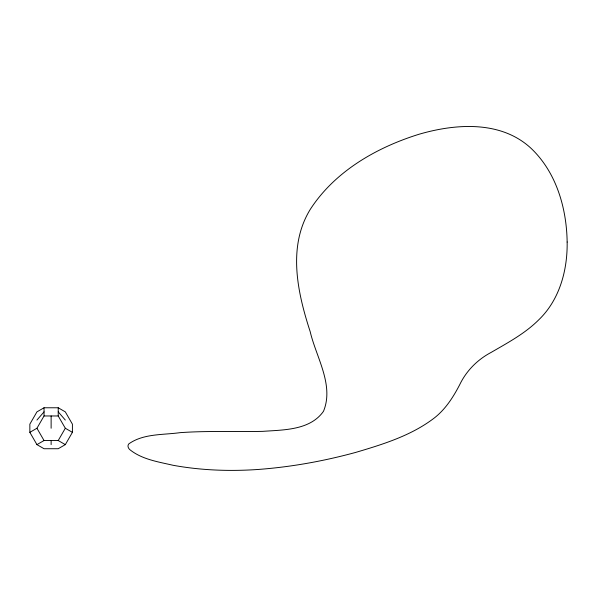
<?xml version="1.0" encoding="UTF-8"?>
<svg xmlns="http://www.w3.org/2000/svg" width="597" height="597" viewBox="0 0 597 597"><rect width="100%" height="100%" fill="white"/><g stroke="black" fill="none" stroke-linecap="round" stroke-linejoin="round"><path stroke-width="0.9" d="M51.126 428.25L51.126 415.967M29.85 432.347L36.939 428.25L44.036 415.967L44.036 407.773L58.222 407.773L65.312 411.87L72.409 424.154L72.409 432.347L65.312 444.631L58.222 448.728L44.036 448.728L36.939 444.631L29.85 432.347L29.85 424.154L36.939 411.87L44.036 407.773M36.939 444.631L44.036 440.534L58.222 440.534L65.312 428.25L58.222 415.967L58.222 407.773M36.939 420.057L44.036 411.87M44.036 415.967L58.222 415.967M65.312 428.25L72.409 432.347M58.222 440.534L65.312 444.631M58.222 411.87L65.312 420.057M36.939 428.25L44.036 440.534M51.126 440.534L51.126 444.631M567.15 242.024C567.575 270.15 559.613 299.739 538.852 319.731C525.106 333.492 507.823 342.715 491.167 352.394C477.585 359.543 466.421 370.737 459.757 384.587C453.317 397.035 445.593 409.139 434.429 417.893C411.475 435.549 383.207 444.258 355.805 452.377C323.708 461.153 290.799 467.063 257.606 469.503C229.352 471.414 200.823 470.354 172.943 465.257C158.115 461.809 141.765 459.399 129.631 449.489A83.311 16.485 5.1 0 1 128.78 443.922C143.287 433.489 163.041 435.026 180.048 432.661C207.607 430.661 235.248 432.012 262.844 431.347C283.717 429.862 310.082 430.318 323.492 411.303C334.32 385.005 316.082 357.073 310.179 331.611C297.44 292.567 287.306 246.516 310.388 209.189C335.051 171.227 376.573 147.474 418.975 134.273C455.489 123.601 500.502 120.355 530.636 147.937C556.188 171.861 566.62 207.846 567.15 242.024"/></g></svg>
